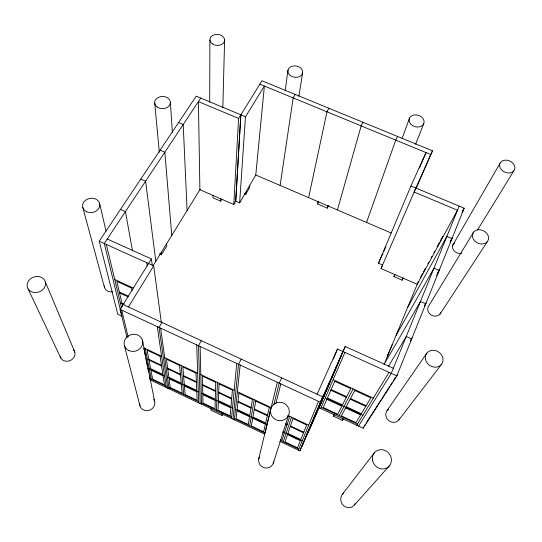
<?xml version="1.0" encoding="UTF-8"?>
<svg xmlns="http://www.w3.org/2000/svg" width="542" height="542" viewBox="0 0 542 542"><rect width="100%" height="100%" fill="white"/><g stroke="black" fill="none" stroke-linecap="round" stroke-linejoin="round"><path stroke-width="0.81" d="M209.7 102.302L209.896 39.952M212.992 195.432L212.965 197.769L220.696 201.136L221.854 199.192M210.98 408.695L210.96 410.179L222.084 415.45L222.823 414M222.816 107.905L224.618 39.762M220.696 201.136L220.763 198.812M216.515 410.084L217.43 382.395M238.588 118.441L198.419 101.598L199.896 189.734L233.798 204.49L238.588 118.441L259.862 84.186M222.084 415.45L222.166 414M231.536 418.444L236.718 363.445M239.632 202.904L245.485 116.76L264.388 86.049L255.777 175.005L239.632 202.904L235.723 201.211L240.831 114.829L235.723 201.211L233.798 204.49M244.171 193.745L245.716 194.409L245.899 192.071M249.598 185.676L249.395 188.033L245.716 194.409M233.04 419.156L238.555 364.292L241.21 359.129M234.388 419.793L240.201 365.057M285.167 91.036L287.951 70.223M280.119 185.425L293.181 97.899L295.207 94.43M298.886 96.354L302.605 72.94A7.452 5.698 8.9 0 0 292.572 66.097A7.452 5.698 8.9 0 0 290.641 75.778A7.452 5.698 8.9 0 0 302.605 72.94M249.713 425.816L254.212 399.63M308.628 197.634L326.962 111.801L328.906 108.271M328.635 205.574L327.321 208.155L317.558 203.975L318.093 201.692M258.703 458.911L270.587 409.691M277.321 382.266L264.991 433.058L234.517 418.614M273.744 404.976L279.184 383.133L281.711 377.862M275.871 403.411L280.858 383.905M327.321 208.155L327.91 205.892M337.436 209.971L361.162 125.873L363.011 122.282M273.188 463.647L288.493 415.463A9.485 9.173 23.9 0 0 278.92 402.293A9.485 9.173 23.9 0 0 272.24 416.703A9.485 9.173 23.9 0 0 288.493 415.463M283.31 441.737L291.481 417.096M366.541 222.43L395.768 140.121L397.53 136.455M402.008 138.684L409.556 118.054M298.385 450.131L318.527 401.371M415.619 144.267L423.708 123.813A7.656 5.915 17.6 0 0 415.24 114.863A7.656 5.915 17.6 0 0 410.917 124.193A7.656 5.915 17.6 0 0 423.708 123.813M342.971 351.521L319.062 407.733L363.147 428.221L396.852 375.911L464.162 208.216L410.944 185.994L378.485 263.229L382.591 265.018M333.377 359.129L337.463 349.048L396.852 375.911M459.162 206.123L391.263 373.384L358.58 426.1M363.147 428.221L363.682 426.9M418.397 281.427L384.115 364.332L420.443 301.501L425.782 303.838L424.481 306.02M279.645 441.242L299.922 450.856L322.734 396.832M299.922 450.856L323.682 394.712M419.454 168.088L426.005 152.566L410.944 185.994M302.68 444.487L303.154 443.37M308.642 431.107L308.066 432.462L312.571 422.272M310.559 426.703L313.811 419.027M314.333 417.801L320.979 402.11M311.108 425.511L322.68 398.289M318.357 409.278L342.944 351.528M321.63 401.907L322.612 399.596M323.594 397.286L324.252 395.748M324.902 394.21L325.559 392.672M326.541 390.362L328.506 385.748M331.128 379.59L339.312 360.355M339.969 358.818L340.952 356.507M343.242 351.121L345.207 346.501L393.35 368.248M334.048 414.738L333.425 416.168L342.429 420.355L343.045 418.919M394.8 274.455L393.885 276.576L402.13 280.173L403.038 278.039M430.809 154.538L259.801 84.166L261.915 80.751L432.469 150.811L414.108 192.031L457.502 210.228L417.211 284.306L381.033 268.561L416.486 186.644M320.668 408.478L344.929 352.402M416.06 188.589L432.469 150.811M345.207 346.501L320.417 402.245L120.128 309.387L151.394 258.954L107.241 239.008M313.459 418.939L330.566 380.552M310.674 425.639L317.693 409.867M319.075 406.798L325.938 391.358M306.684 435.002L322.883 398.634M301.88 446.283L319.042 407.747M319.062 407.733L320.972 403.444M381.033 268.561L382.598 265.038M378.485 263.229L382.964 253.256M383.655 251.718L385.755 247.03M317.097 394.23L337.463 349.048M393.885 276.576L394.833 274.57M333.425 416.168L334.136 414.738M402.13 280.173L403.126 278.175M317.558 203.975L318.554 202.044M339.251 415.653L353.133 388.858M342.429 420.355L343.194 418.946M420.294 277.761L422.719 273.283M423.519 271.806L425.124 268.852M427.902 263.744L428.702 262.267M431.107 257.836L431.933 256.312M433.912 252.674L434.711 251.197M437.116 246.766L439.515 242.342M440.321 240.865L442.746 236.38M201.285 340.667L198.507 345.728L200.194 403.587M407.638 307.45L446.865 236.414L451.974 238.582L450.734 240.77M462.529 211.156L464.162 208.216M462.001 212.484L463.62 209.564M356.772 425.26L389.048 372.381M396.114 335.322L433.979 268.168L439.196 270.417L437.509 273.324M451.249 239.496L452.482 237.315M450.172 242.172L450.998 240.723M392.212 344.759L387.157 356.331L388.126 354.637M452.773 245.113L499.893 163.528M438.065 271.969L439.731 269.089M436.52 275.492L438.6 271.908M161.936 322.47L159.036 327.429L167.735 388.201M424.623 305.336L426.344 302.443M388.492 366.277L406.229 336.528L411.683 338.96L410.369 341.094M473.681 232.03L428.83 305.803A6.971 5.982 29.9 0 0 431.391 315.139A6.971 5.982 29.9 0 0 440.781 312.734M159.389 253.866L161.387 254.767L166.794 245.987L166.577 243.805M477.543 229.95L513.796 170.906A7.947 6.098 24.2 0 0 507.393 160.263A7.947 6.098 24.2 0 0 500.517 168.487A7.947 6.098 24.2 0 0 513.796 170.906M153.203 265.512L200.14 189.341M128.393 306.955L153.704 265.837L99.227 241.231L196.211 96.151L245.485 116.76M410.944 339.651L412.272 337.49M364.414 425.768L365.288 424.406M366.162 423.045L369.671 417.597M370.105 416.92L381.019 399.942M381.934 398.526L383.763 395.68M384.678 394.258L389.705 386.446M390.619 385.023L392.442 382.185M393.356 380.762L395.646 377.212M396.554 375.789L397.469 374.366M440.002 314.089L487.373 241.637A8.408 6.795 26.8 0 0 480.808 229.855A8.408 6.795 26.8 0 0 473.342 239.076A8.408 6.795 26.8 0 0 487.373 241.637M104.254 243.507L200.764 98.061M387.096 410.49L426.845 353.12M398.932 419.887L441.547 364.292A9.234 8.076 35.1 0 0 434.752 350.41A9.234 8.076 35.1 0 0 426.222 361.5A9.234 8.076 35.1 0 0 441.547 364.292M342.266 494.48L374.204 452.97M354.576 504.826L389.644 465.544M178.562 122.553L183.203 124.525L187.105 210.486M255.709 174.978L391.304 233.033M160.1 150.175L164.829 152.214L171.767 235.384M140.764 179.09L145.595 181.204L155.825 261.264M120.493 209.408L125.426 211.604L132.478 250.729M106.293 244.354L114.762 279.543L133.244 288.026M333.127 379.685L373.282 398.099M119.335 292.036L128.4 296.21M331.155 389.576L346.663 396.717M350.538 398.506L366.148 405.694M119.545 292.937L127.837 296.759M330.85 390.274L346.318 397.394M350.179 399.176L365.755 406.351M124.111 304.021L121.909 303.005L116.821 281.345L131.584 288.12L132.072 290.546M120.385 303.053L123.407 304.455M325.288 397.808L362.855 415.186M123.142 304.529L322.815 396.873M321.189 407.272L357.422 424.095M143.84 347.903L161.597 356.223L166.265 387.503M164.734 357.693L197.634 373.113L198.711 402.882M200.811 374.603L234.151 390.226M237.369 391.737L271.149 407.57M287.768 415.362L308.655 425.145M288.046 416.256L289.557 416.967L284.706 431.96L283.195 431.249M148.833 359.319L161.469 365.261M167.668 368.181L180.384 374.163M183.562 375.653L196.36 381.676M202.633 384.624L215.52 390.687M218.738 392.198L231.698 398.295M238.06 401.283L251.109 407.421M254.367 408.959L267.497 415.131M285.688 423.688L287.158 424.379M290.465 425.937L303.764 432.191M148.982 360.091L161.584 366.019M167.763 368.926L180.452 374.901M183.623 376.392L196.387 382.395M202.647 385.342L215.499 391.385M218.711 392.896L231.637 398.98M237.979 401.961L251 408.085M254.252 409.617L267.348 415.782M285.492 424.318L286.955 425.003M290.255 426.554L303.513 432.794M147.722 367.977L164.511 375.904M167.451 377.293L198.284 391.846M201.265 393.248L232.477 407.984M235.492 409.406L267.104 424.332M283.066 431.866L302.158 440.876M282.822 432.421L284.326 433.133L281.948 440.463L280.499 439.772M149.822 378.492L166.035 386.168M168.874 387.516L198.629 401.615M201.495 402.97L231.61 417.238M280.383 440.348L298.777 449.061M149.734 379.664L264.76 434.189M28.103 288.9L60.894 358.215M45.365 281.948A9.39 7.906 -18.3 0 1 33.577 292.409A9.39 7.906 -18.3 0 1 30.074 279.164A9.39 7.906 -18.3 0 1 45.365 281.948L74.85 352.151M82.811 207.552L104.504 287.565M124.403 345.559L139.951 405.768M99.227 241.231L117.783 314.265L121.964 316.21L104.294 243.446M120.128 309.387L127.092 337.93M121.706 310.119L128.149 336.941M114.762 279.543L121.557 307.978M122.309 304.699L122.695 306.338M99.552 203.209L106.042 231.109M143.86 348.655L144.165 350.186M144.47 351.717L145.236 355.545M145.696 357.842L145.852 358.621M146.008 359.4L146.32 360.972M146.638 362.544L147.417 366.467M147.864 368.702L148.528 372.015M149.355 376.155L149.687 377.815M142.424 340.051L154.558 401.012M145.31 348.594L151.293 379.19M146.753 262.674L147.255 265.98M157.255 326.602L161.597 356.223M151.394 258.954L152.322 265.655M160.635 328.167L169.05 388.824M153.704 265.837L161.353 322.707M161.15 252.619L161.387 254.767M154.666 102.695L159.328 152.214M181.136 365.383L183.711 394.542M170.378 102.343L172.376 132.519M196.699 344.888L197.634 373.113M200.133 346.48L201.529 404.217M273.778 461.73A7.724 7.629 58.8 0 1 263.94 467.678A7.724 7.629 58.8 0 1 259.306 457.001M355.559 503.064A8.116 7.588 61.2 0 1 343.757 505.781A8.116 7.588 61.2 0 1 343.682 493.091M153.765 399.325A7.69 7.181 -25.5 0 1 149.355 410.301A7.69 7.181 -25.5 0 1 139.667 403.905M112.621 291.738A7.161 6.233 -12.8 0 1 104.274 285.952M73.421 349.61A7.669 6.748 -23.6 0 1 70.812 360.301A7.669 6.748 -23.6 0 1 60.196 356.589M461.798 253.175A6.653 5.467 26.4 0 1 453.566 250.187A6.653 5.467 26.4 0 1 454.603 242.924M399.569 418.864A7.561 6.877 41.4 0 1 388.526 420.436A7.561 6.877 41.4 0 1 388.39 409.251M215.255 400.518L215.025 408.763L202.979 403.058L202.823 394.651L215.255 400.518M215.75 382.361L215.289 399.203L202.796 393.309L202.478 376.141L215.75 382.361M218.358 401.988L218.04 410.186L230.154 415.924L230.858 407.889L218.358 401.988M219.063 383.912L218.412 400.68L230.973 406.608L232.416 390.172L219.063 383.912M236.989 410.782L236.095 418.742L248.29 424.515L249.571 416.723L236.989 410.782M238.961 393.241L237.132 409.515L249.781 415.484L252.409 399.549L238.961 393.241M252.721 418.207L251.332 425.958L263.595 431.771L265.377 424.183L252.721 418.207M255.77 401.121L252.938 416.974L265.661 422.977L269.299 407.462L255.77 401.121M287.511 434.637L285.038 441.92L297.443 447.8L300.322 440.687L287.511 434.637M292.965 418.559L287.904 433.471L300.783 439.548L306.67 424.989L292.965 418.559M326.86 399.318L323.256 407.496L337.747 414.224L341.812 406.236L326.86 399.318M334.787 381.338L327.436 398.018L342.463 404.962L350.762 388.668L334.787 381.338M345.552 407.963L341.365 415.904L355.945 422.672L360.599 414.928L345.552 407.963M354.759 390.497L346.216 406.703L361.345 413.695L370.843 397.875L354.759 390.497M160.093 356.27L147.092 350.173L150.622 368.689L162.878 374.468L160.093 356.27M179.565 365.396L166.469 359.258L168.887 377.307L181.224 383.126L179.565 365.396M196.014 373.106L182.844 366.934L184.307 384.583L196.712 390.436L196.014 373.106M163.095 375.891L150.9 370.132L152.627 379.204L164.456 384.806L163.095 375.891M181.353 384.515L169.077 378.716L170.256 387.557L182.166 393.194L181.353 384.515M196.766 391.791L184.422 385.965L185.14 394.603L197.112 400.274L196.766 391.791M372.496 460.077A9.986 9.194 50 0 0 387.943 467.245A9.986 9.194 50 0 0 385.254 450.551A9.986 9.194 50 0 0 372.496 460.077M128.874 350.572A9.417 8.523 -16.5 0 0 142.776 342.246A9.417 8.523 -16.5 0 0 128.63 335.715A9.417 8.523 -16.5 0 0 128.874 350.572M212.389 43.868A7.385 5.515 4.1 0 0 224.49 41.192A7.385 5.515 4.1 0 0 214.903 34.573A7.385 5.515 4.1 0 0 212.389 43.868M86.801 211.814A8.665 7.154 -9.1 0 0 99.823 205.052A8.665 7.154 -9.1 0 0 86.95 199.368A8.665 7.154 -9.1 0 0 86.801 211.814M157.146 107.031A7.859 6.138 -0.2 0 0 170.174 103.935A7.859 6.138 -0.2 0 0 160.256 96.679A7.859 6.138 -0.2 0 0 157.146 107.031"/></g></svg>
